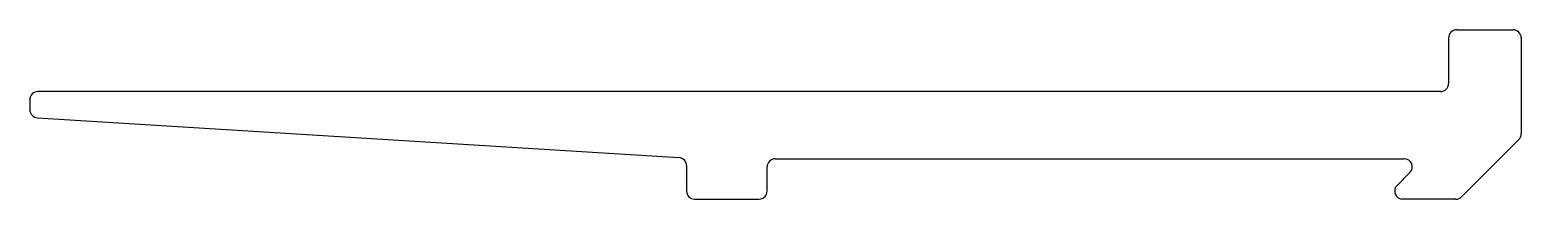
# Model space of a CAD drawing. Extents: x 3511.7 to 3567.2, y 1495.1 to 1501.4.
import ezdxf

# ---------------------------------------------------------------- set-up
doc = ezdxf.new("R2010")
doc.units = 0
doc.layers.get('0').update_dxf_attribs({"linetype": 'CONTINUOUS'})

msp = doc.modelspace()

# ---------------------------------------------------------------- linework, layer by layer
for p, q in [((3564.782, 1501.367), (3566.882, 1501.367)), ((3564.482, 1501.067), (3564.482, 1499.367)), ((3567.182, 1501.067), (3567.182, 1497.491)), ((3564.182, 1499.067), (3511.982, 1499.067)), ((3511.682, 1498.767), (3511.682, 1498.391)), ((3511.964, 1498.092), (3535.84, 1496.61)), ((3567.094, 1497.279), (3564.967, 1495.152)), ((3536.122, 1496.311), (3536.122, 1495.367)), ((3539.422, 1496.567), (3562.83, 1496.567)), ((3539.122, 1495.367), (3539.122, 1496.267)), ((3563.042, 1496.054), (3562.563, 1495.576)), ((3536.422, 1495.067), (3538.822, 1495.067)), ((3564.755, 1495.064), (3562.775, 1495.064))]:
    msp.add_line(p, q)
for centre, start, end in [((3564.782, 1501.067), 90, 180), ((3566.882, 1501.067), 0, 90), ((3511.982, 1498.767), 90, 180), ((3564.182, 1499.367), 270, 0), ((3511.982, 1498.391), 180, 266.4502), ((3566.882, 1497.491), 315, 0), ((3535.822, 1496.311), 0, 86.4502), ((3539.422, 1496.267), 90, 180), ((3562.83, 1496.267), 315, 90), ((3536.422, 1495.367), 180, 270), ((3538.822, 1495.367), 270, 0), ((3562.775, 1495.364), 135, 270), ((3564.755, 1495.364), 270, 315)]:
    msp.add_arc(centre, 0.3, start, end)

doc.saveas('drawing.dxf')
